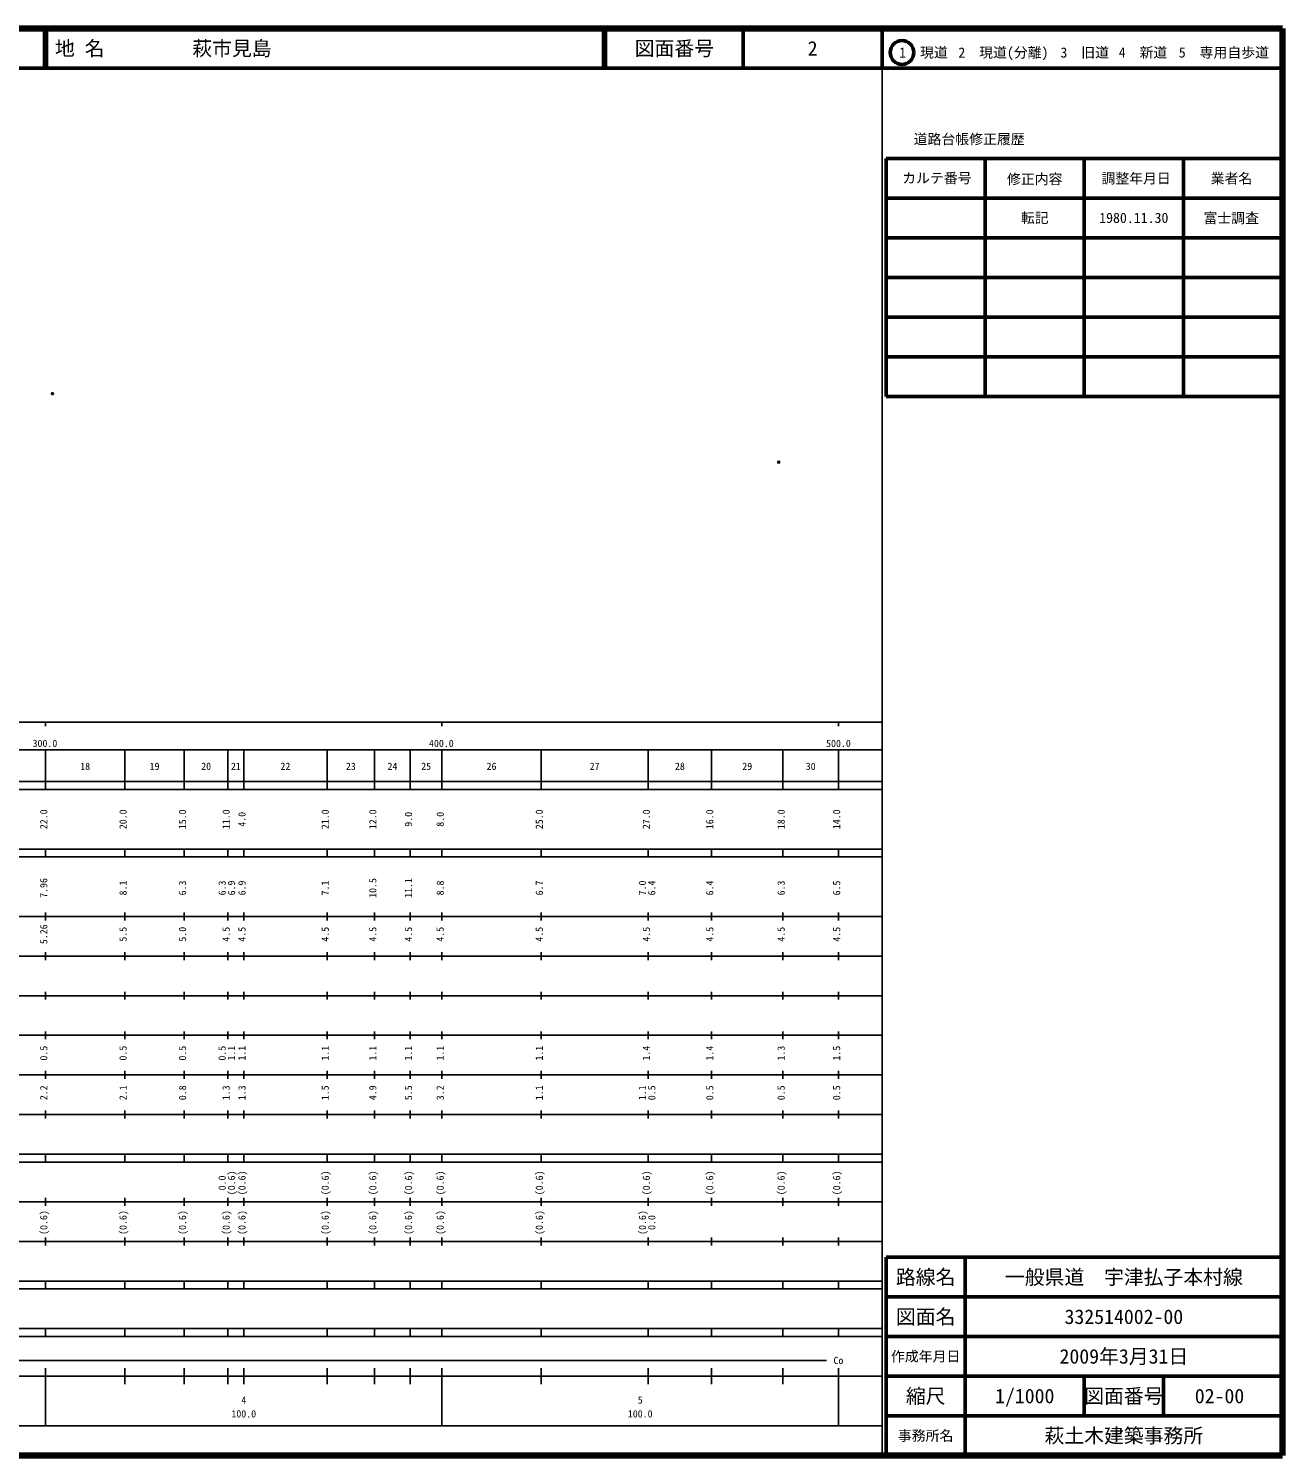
# Model space of a CAD drawing. Units: millimetres on the paper. Extents: x 40 to 680, y 20 to 380.
# Drawn here: x 363.7 to 680, y 20 to 380 of the extents above; entities that cross this region are included whole.
import ezdxf
from ezdxf.enums import TextEntityAlignment as Align

# ---------------------------------------------------------------- set-up
doc = ezdxf.new("R2010")
doc.units = ezdxf.units.MM
doc.header["$PDMODE"] = 32
doc.header["$PDSIZE"] = 0.5
doc.layers.add('M-OTRS', color=6, linetype='Continuous')
doc.layers.add('M-TTL-TXT', color=7, linetype='Continuous')
for name, color, linetype, lineweight in [('M-TTL', 2, 'Continuous', 140), ('M-TTL-BAND', 7, 'Continuous', 25), ('M-TTL-FRAM', 2, 'Continuous', 50), ('M-TTL-LINE', 7, 'Continuous', 50)]:
    doc.layers.add(name, color=color, linetype=linetype, lineweight=lineweight)
doc.styles.add('ＭＳ ゴシック', font='')
doc.styles.get('ＭＳ ゴシック').set_extended_font_data('MS Gothic')

msp = doc.modelspace()

# ---------------------------------------------------------------- linework, layer by layer
at = {"layer": 'M-OTRS'}
for p in [(369.74, 287.883), (552.926, 270.598)]:
    msp.add_point(p, dxfattribs=at)
at = {"layer": 'M-TTL'}
for p, q in [((680, 380), (40, 380)), ((680, 20), (680, 380)), ((40, 20), (680, 20))]:
    msp.add_line(p, q, dxfattribs=at)
at = {"layer": 'M-TTL-BAND'}
for p, q in [((579, 20), (579, 370)), ((40, 205), (579, 205)), ((368, 205), (368, 204)), ((468, 205), (468, 204)), ((568, 205), (568, 204)), ((68, 198), (579, 198)), ((368, 188), (368, 198)), ((388, 188), (388, 198)), ((403, 188), (403, 198)), ((414, 188), (414, 198)), ((418, 188), (418, 198)), ((439, 188), (439, 198)), ((451, 188), (451, 198)), ((460, 188), (460, 198)), ((468, 188), (468, 198)), ((493, 188), (493, 198)), ((520, 188), (520, 198)), ((536, 188), (536, 198)), ((554, 188), (554, 198)), ((568, 188), (568, 198)), ((40, 190), (579, 190)), ((40, 188), (579, 188)), ((40, 173), (579, 173)), ((368, 171), (368, 173)), ((388, 171), (388, 173)), ((403, 171), (403, 173)), ((414, 171), (414, 173)), ((418, 171), (418, 173)), ((439, 171), (439, 173)), ((451, 171), (451, 173)), ((460, 171), (460, 173)), ((468, 171), (468, 173)), ((493, 171), (493, 173)), ((520, 171), (520, 173)), ((536, 171), (536, 173)), ((554, 171), (554, 173)), ((568, 171), (568, 173)), ((40, 171), (579, 171)), ((40, 156), (579, 156)), ((368, 155), (368, 157)), ((388, 155), (388, 157)), ((403, 155), (403, 157)), ((414, 155), (414, 157)), ((418, 155), (418, 157)), ((439, 155), (439, 157)), ((451, 155), (451, 157)), ((460, 155), (460, 157)), ((468, 155), (468, 157)), ((493, 155), (493, 157)), ((520, 155), (520, 157)), ((536, 155), (536, 157)), ((554, 155), (554, 157)), ((568, 155), (568, 157)), ((46, 146), (579, 146)), ((368, 145), (368, 147)), ((388, 145), (388, 147)), ((403, 145), (403, 147)), ((414, 145), (414, 147)), ((418, 145), (418, 147)), ((439, 145), (439, 147)), ((451, 145), (451, 147)), ((460, 145), (460, 147)), ((468, 145), (468, 147)), ((493, 145), (493, 147)), ((520, 145), (520, 147)), ((536, 145), (536, 147)), ((554, 145), (554, 147)), ((568, 145), (568, 147)), ((368, 135), (368, 137)), ((388, 135), (388, 137)), ((403, 135), (403, 137)), ((414, 135), (414, 137)), ((418, 135), (418, 137)), ((439, 135), (439, 137)), ((451, 135), (451, 137)), ((460, 135), (460, 137)), ((468, 135), (468, 137)), ((493, 135), (493, 137)), ((520, 135), (520, 137)), ((536, 135), (536, 137)), ((554, 135), (554, 137)), ((568, 135), (568, 137)), ((52, 136), (579, 136)), ((46, 126), (579, 126)), ((368, 125), (368, 127)), ((388, 125), (388, 127)), ((403, 125), (403, 127)), ((414, 125), (414, 127)), ((418, 125), (418, 127)), ((439, 125), (439, 127)), ((451, 125), (451, 127)), ((460, 125), (460, 127)), ((468, 125), (468, 127)), ((493, 125), (493, 127)), ((520, 125), (520, 127)), ((536, 125), (536, 127)), ((554, 125), (554, 127)), ((568, 125), (568, 127)), ((52, 116), (579, 116)), ((368, 115), (368, 117)), ((388, 115), (388, 117)), ((403, 115), (403, 117)), ((414, 115), (414, 117)), ((418, 115), (418, 117)), ((439, 115), (439, 117)), ((451, 115), (451, 117)), ((460, 115), (460, 117)), ((468, 115), (468, 117)), ((493, 115), (493, 117)), ((520, 115), (520, 117)), ((536, 115), (536, 117)), ((554, 115), (554, 117)), ((568, 115), (568, 117)), ((46, 106), (579, 106)), ((368, 105), (368, 107)), ((388, 105), (388, 107)), ((403, 105), (403, 107)), ((414, 105), (414, 107)), ((418, 105), (418, 107)), ((439, 105), (439, 107)), ((451, 105), (451, 107)), ((460, 105), (460, 107)), ((468, 105), (468, 107)), ((493, 105), (493, 107)), ((520, 105), (520, 107)), ((536, 105), (536, 107)), ((554, 105), (554, 107)), ((568, 105), (568, 107)), ((40, 96), (579, 96)), ((40, 94), (579, 94)), ((368, 94), (368, 96)), ((388, 94), (388, 96)), ((403, 94), (403, 96)), ((414, 94), (414, 96)), ((418, 94), (418, 96)), ((439, 94), (439, 96)), ((451, 94), (451, 96)), ((460, 94), (460, 96)), ((468, 94), (468, 96)), ((493, 94), (493, 96)), ((520, 94), (520, 96)), ((536, 94), (536, 96)), ((554, 94), (554, 96)), ((568, 94), (568, 96)), ((49, 84), (579, 84)), ((368, 83), (368, 85)), ((388, 83), (388, 85)), ((403, 83), (403, 85)), ((414, 83), (414, 85)), ((418, 83), (418, 85)), ((439, 83), (439, 85)), ((451, 83), (451, 85)), ((460, 83), (460, 85)), ((468, 83), (468, 85)), ((493, 83), (493, 85)), ((520, 83), (520, 85)), ((536, 83), (536, 85)), ((554, 83), (554, 85)), ((568, 83), (568, 85)), ((40, 74), (579, 74)), ((368, 73), (368, 75)), ((388, 73), (388, 75)), ((403, 73), (403, 75)), ((414, 73), (414, 75)), ((418, 73), (418, 75)), ((439, 73), (439, 75)), ((451, 73), (451, 75)), ((460, 73), (460, 75)), ((468, 73), (468, 75)), ((493, 73), (493, 75)), ((520, 73), (520, 75)), ((536, 73), (536, 75)), ((554, 73), (554, 75)), ((568, 73), (568, 75)), ((40, 64), (579, 64)), ((40, 62), (579, 62)), ((368, 62), (368, 64)), ((388, 62), (388, 64)), ((403, 62), (403, 64)), ((414, 62), (414, 64)), ((418, 62), (418, 64)), ((439, 62), (439, 64)), ((451, 62), (451, 64)), ((460, 62), (460, 64)), ((468, 62), (468, 64)), ((493, 62), (493, 64)), ((520, 62), (520, 64)), ((536, 62), (536, 64)), ((554, 62), (554, 64)), ((568, 62), (568, 64)), ((40, 52), (579, 52)), ((368, 50), (368, 52)), ((388, 50), (388, 52)), ((403, 50), (403, 52)), ((414, 50), (414, 52)), ((418, 50), (418, 52)), ((439, 50), (439, 52)), ((451, 50), (451, 52)), ((460, 50), (460, 52)), ((468, 50), (468, 52)), ((493, 50), (493, 52)), ((520, 50), (520, 52)), ((536, 50), (536, 52)), ((554, 50), (554, 52)), ((568, 50), (568, 52)), ((40, 50), (579, 50)), ((71, 44), (565, 44)), ((40, 40), (579, 40)), ((368, 27.5), (368, 42)), ((388, 38), (388, 42)), ((403, 38), (403, 42)), ((414, 38), (414, 42)), ((418, 38), (418, 42)), ((439, 38), (439, 42)), ((451, 38), (451, 42)), ((460, 38), (460, 42)), ((468, 27.5), (468, 42)), ((493, 38), (493, 42)), ((520, 38), (520, 42)), ((536, 38), (536, 42)), ((554, 38), (554, 42)), ((568, 27.5), (568, 42)), ((68, 27.5), (579, 27.5))]:
    msp.add_line(p, q, dxfattribs=at)
at = {"layer": 'M-TTL-FRAM'}
for p, q in [((580, 347.197), (580, 287.197)), ((580, 347.197), (680, 347.197)), ((580, 287.197), (680, 287.197)), ((680, 70), (580, 70)), ((580, 70), (580, 20))]:
    msp.add_line(p, q, dxfattribs=at)
at = {"layer": 'M-TTL-LINE'}
for p, q in [((367.75, 380), (367.75, 370)), ((368.25, 380), (368.25, 370)), ((508.747, 380), (508.747, 370)), ((509.247, 380), (509.247, 370)), ((543.997, 380), (543.997, 370)), ((579, 380), (579, 370)), ((40, 370), (680, 370)), ((605, 347.197), (605, 287.197)), ((630, 347.197), (630, 287.197)), ((655, 347.197), (655, 287.197)), ((580, 337.197), (680, 337.197)), ((580, 327.197), (680, 327.197)), ((580, 317.197), (680, 317.197)), ((580, 307.197), (680, 307.197)), ((580, 297.197), (680, 297.197)), ((600, 70), (600, 20)), ((680, 60), (580, 60)), ((680, 50), (580, 50)), ((680, 40), (580, 40)), ((630, 40), (630, 30)), ((650, 40), (650, 30)), ((680, 30), (580, 30))]:
    msp.add_line(p, q, dxfattribs=at)
msp.add_circle((584.031, 373.958), 3, dxfattribs=at)

# ---------------------------------------------------------------- texts
at = {"layer": 'M-TTL-BAND', "style": 'ＭＳ ゴシック'}
for s, p in [('300.0', (367.844, 198.195)), ('400.0', (467.844, 198.195)), ('500.0', (568, 198.195)), ('18', (378, 192.405)), ('19', (395.5, 192.405)), ('20', (408.5, 192.405)), ('21', (416, 192.405)), ('22', (428.5, 192.405)), ('23', (445, 192.405)), ('24', (455.5, 192.405)), ('25', (464, 192.405)), ('26', (480.5, 192.405)), ('27', (506.5, 192.405)), ('28', (528, 192.405)), ('29', (545, 192.405)), ('30', (561, 192.405)), ('Co', (568, 42.5)), ('4', (418, 32.523)), ('5', (518, 32.523)), ('100.0', (418, 29.033)), ('100.0', (518, 29.033))]:
    msp.add_text(s, height=1.833, dxfattribs=at).set_placement(p, align=Align.BOTTOM_CENTER)
for s, p in [('22.0', (369, 180.5)), ('20.0', (389, 180.5)), ('15.0', (404, 180.5)), ('11.0', (415, 180.5)), ('4.0', (419, 180.5)), ('21.0', (440, 180.5)), ('12.0', (452, 180.5)), ('9.0', (461, 180.5)), ('8.0', (469, 180.5)), ('25.0', (494, 180.5)), ('27.0', (521, 180.5)), ('16.0', (537, 180.5)), ('18.0', (555, 180.5)), ('14.0', (569, 180.5)), ('7.96', (369, 163.174)), ('8.1', (389, 163.174)), ('6.3', (404, 163.174)), ('6.3', (414, 163.174)), ('6.9', (416.37, 163.174)), ('6.9', (419, 163.174)), ('7.1', (440, 163.174)), ('10.5', (452, 163.174)), ('11.1', (461, 163.174)), ('8.8', (469, 163.174)), ('6.7', (494, 163.174)), ('7.0', (520, 163.174)), ('6.4', (522.37, 163.174)), ('6.4', (537, 163.174)), ('6.3', (555, 163.174)), ('6.5', (569, 163.174)), ('5.26', (369, 151.5)), ('5.5', (389, 151.5)), ('5.0', (404, 151.5)), ('4.5', (415, 151.5)), ('4.5', (419, 151.5)), ('4.5', (440, 151.5)), ('4.5', (452, 151.5)), ('4.5', (461, 151.5)), ('4.5', (469, 151.5)), ('4.5', (494, 151.5)), ('4.5', (521, 151.5)), ('4.5', (537, 151.5)), ('4.5', (555, 151.5)), ('4.5', (569, 151.5)), ('0.5', (369, 121.5)), ('0.5', (389, 121.5)), ('0.5', (404, 121.5)), ('0.5', (414, 121.5)), ('1.1', (416.37, 121.5)), ('1.1', (419, 121.5)), ('1.1', (440, 121.5)), ('1.1', (452, 121.5)), ('1.1', (461, 121.5)), ('1.1', (469, 121.5)), ('1.1', (494, 121.5)), ('1.4', (521, 121.5)), ('1.4', (537, 121.5)), ('1.3', (555, 121.5)), ('1.5', (569, 121.5)), ('2.2', (369, 111.5)), ('2.1', (389, 111.5)), ('0.8', (404, 111.5)), ('1.3', (415, 111.5)), ('1.3', (419, 111.5)), ('1.5', (440, 111.5)), ('4.9', (452, 111.5)), ('5.5', (461, 111.5)), ('3.2', (469, 111.5)), ('1.1', (494, 111.5)), ('1.1', (520, 111.5)), ('0.5', (522.37, 111.5)), ('0.5', (537, 111.5)), ('0.5', (555, 111.5)), ('0.5', (569, 111.5)), ('0.0', (414, 88.764)), ('(0.6)', (416.37, 88.764)), ('(0.6)', (419, 88.764)), ('(0.6)', (440, 88.764)), ('(0.6)', (452, 88.764)), ('(0.6)', (461, 88.764)), ('(0.6)', (469, 88.764)), ('(0.6)', (494, 88.764)), ('(0.6)', (521, 88.764)), ('(0.6)', (537, 88.764)), ('(0.6)', (555, 88.764)), ('(0.6)', (569, 88.764)), ('(0.6)', (369, 78.764)), ('(0.6)', (389, 78.764)), ('(0.6)', (404, 78.764)), ('(0.6)', (415, 78.764)), ('(0.6)', (419, 78.764)), ('(0.6)', (440, 78.764)), ('(0.6)', (452, 78.764)), ('(0.6)', (461, 78.764)), ('(0.6)', (469, 78.764)), ('(0.6)', (494, 78.764)), ('(0.6)', (520, 78.764)), ('0.0', (522.37, 78.764))]:
    msp.add_text(s, height=1.833, rotation=90, dxfattribs=at).set_placement(p, align=Align.BOTTOM_CENTER)
at = {"layer": 'M-TTL-TXT', "style": 'ＭＳ ゴシック'}
for s, p in [('地 名', (370.38, 375)), ('萩市見島', (405.024, 375))]:
    msp.add_text(s, height=3.666, dxfattribs=at).set_placement(p, align=Align.MIDDLE_LEFT)
for s, height, p in [('図面番号', 3.666, (526.622, 375)), ('2', 3.666, (561.497, 375)), ('1\u3000現道', 2.566, (589.448, 373.958)), ('2\u3000現道(分離)', 2.566, (609.619, 373.958)), ('3\u3000旧道', 2.566, (630.121, 373.958)), ('4\u3000新道', 2.566, (644.824, 373.958)), ('5\u3000専用自歩道', 2.566, (665.228, 373.958)), ('道路台帳修正履歴', 2.566, (600.968, 352.113)), ('カルテ番号', 2.566, (592.839, 342.277)), ('修正内容', 2.566, (617.509, 342.023)), ('調整年月日', 2.566, (643.089, 342.197)), ('業者名', 2.566, (667.134, 342.197)), ('転記', 2.566, (617.5, 332.245)), ('1980.11.30', 2.566, (642.5, 332.245)), ('富士調査', 2.566, (667.077, 332.189)), ('路線名', 3.666, (590, 65)), ('路線名', 3.666, (590, 65)), ('一般県道\u3000宇津払子本村線', 3.666, (640, 65)), ('図面名', 3.666, (590, 55)), ('図面名', 3.666, (590, 55)), ('332514002-00', 3.666, (640, 55)), ('2009年3月31日', 3.666, (640, 45)), ('作成年月日', 2.566, (590, 45)), ('作成年月日', 2.566, (590, 45)), ('縮尺', 3.666, (590, 35)), ('縮尺', 3.666, (590, 35)), ('1/1000', 3.666, (615, 35)), ('図面番号', 3.666, (640, 35)), ('図面番号', 3.666, (640, 35)), ('02-00', 3.666, (664.125, 35)), ('事務所名', 2.566, (590, 25)), ('事務所名', 2.566, (590, 25)), ('萩土木建築事務所', 3.666, (640, 25))]:
    msp.add_text(s, height=height, dxfattribs=at).set_placement(p, align=Align.MIDDLE_CENTER)

doc.saveas('drawing.dxf')
